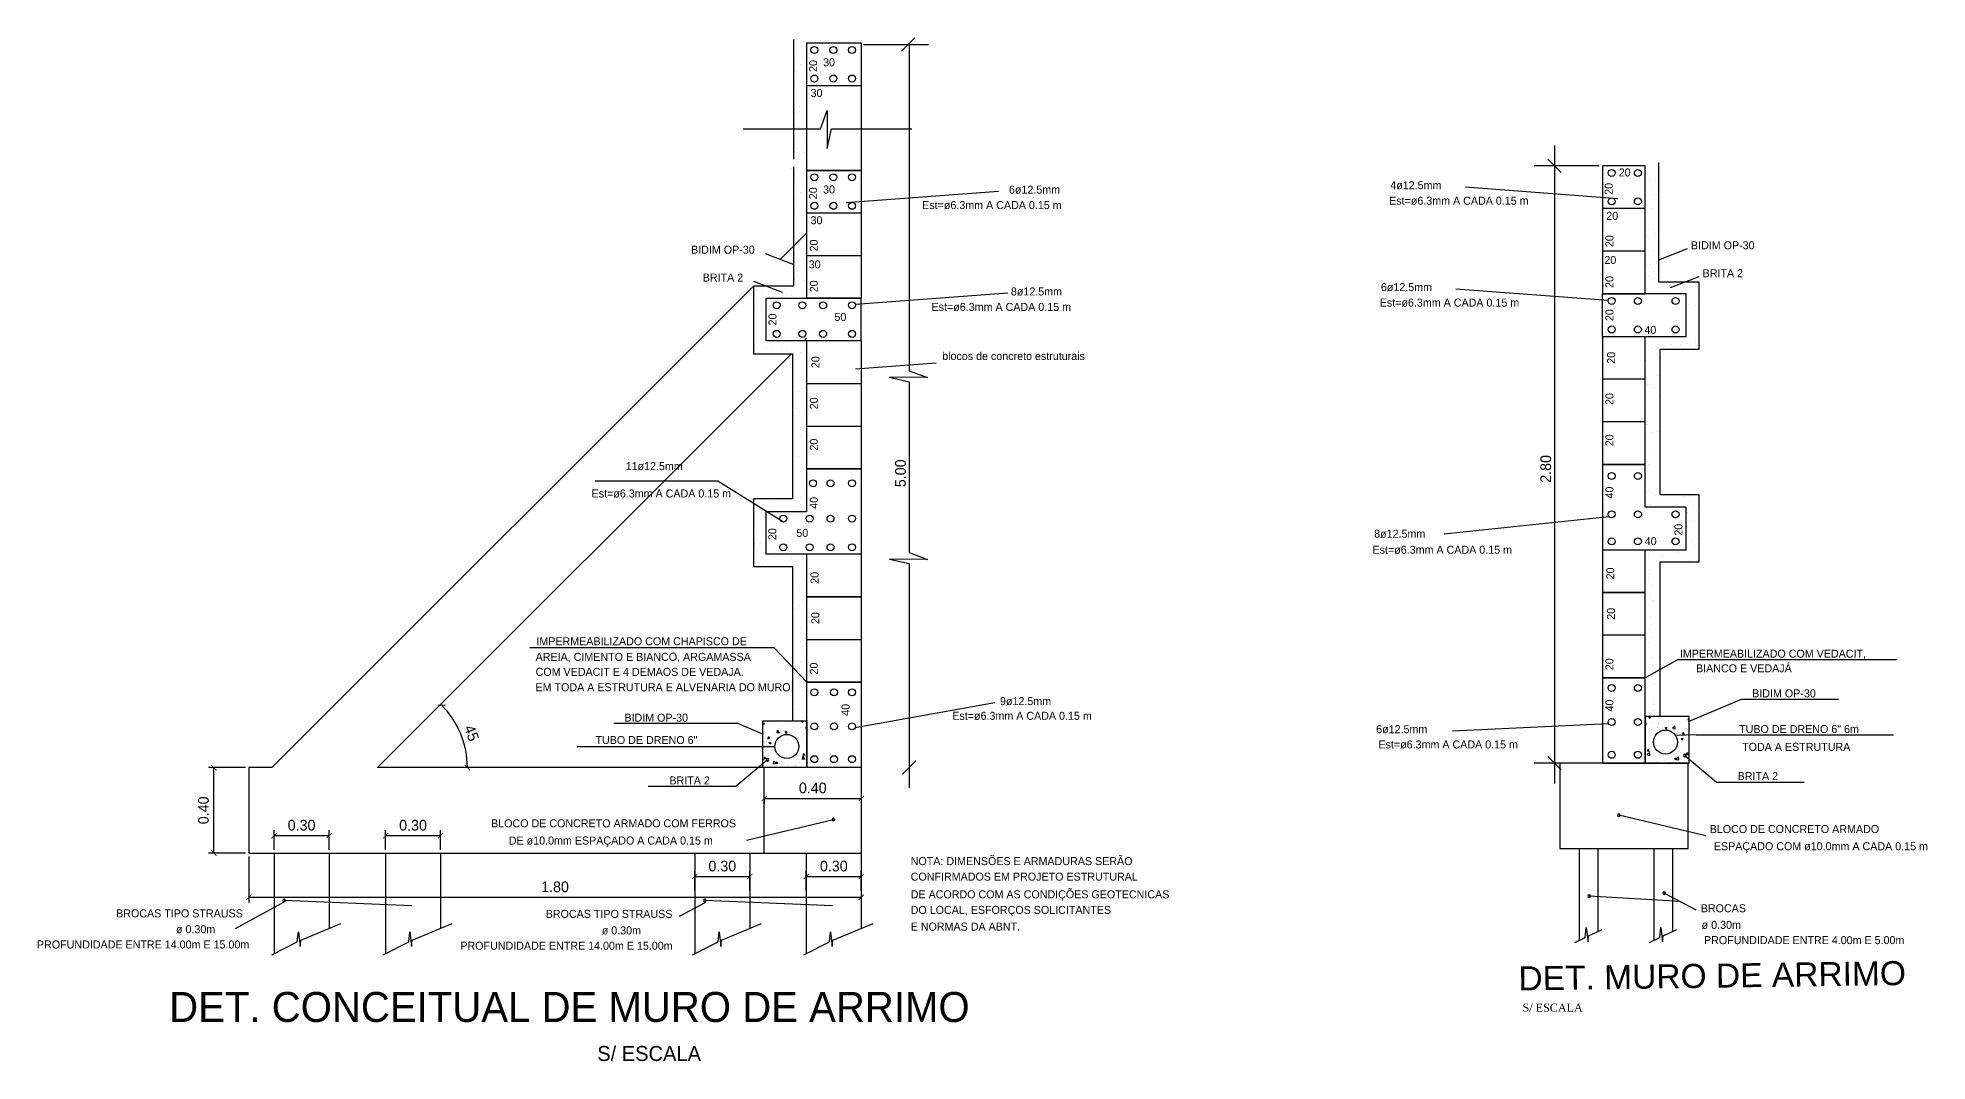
# Model space of a CAD drawing. Header units: millimetres. Extents: x 959.4 to 1001.9, y 250.8 to 295.2.
# Drawn here: x 966.49 to 1001.9, y 275.99 to 295.17 of the extents above; entities that cross this region are included whole.
import ezdxf

# ---------------------------------------------------------------- set-up
doc = ezdxf.new("R2010")
doc.units = ezdxf.units.MM
doc.header["$MEASUREMENT"] = 0
doc.header["$PDMODE"] = 2
doc.layers.add('cotas', color=1, linetype='Continuous')
doc.layers.add('textos', color=7, linetype='Continuous')
doc.styles.add('ROMANS', font='stylu.ttf')
doc.styles.add('SANSSERIFBOLDOBLIQUE', font='sasbo___.pfb')
doc.styles.get("Standard").update_dxf_attribs({"font": 'stylu.ttf'})
doc.styles.add('T', font='TIMES.TTF', dxfattribs={"height": 0.25})
doc.dimstyles.new('Copy of STANDARD', dxfattribs={"dimtxt": 0.2, "dimasz": 0.1, "dimexe": 0.1, "dimexo": 0.0625, "dimgap": 0.09, "dimtad": 1, "dimzin": 0, "dimdsep": 46, "dimtxsty": 'ROMANS', "dimblk": 'ARCHTICK', "dimcen": 0.09, "dimclrd": 256, "dimclre": 256, "dimclrt": 256, "dimadec": 0, "dimazin": 0, "dimtfac": 1, "dimtmove": 0, "dimatfit": 3, "dimldrblk": 'ARCHTICK', "dimfxl": 0, "dimtolj": 2, "dimtzin": 0, "dimlwd": -1, "dimlwe": -1, "dimarcsym": 0})

# ---------------------------------------------------------------- blocks, each defined once
blk = doc.blocks.new('_ARCHTICK')
at = {"color": 0, "linetype": 'ByBlock', "const_width": 0.15}
blk.add_lwpolyline([(-0.5, -0.5), (0.5, 0.5)], dxfattribs=at)
blk = doc.blocks.new('*D8')
at = {"layer": 'cotas'}
blk.add_arc((744.537, 203.417), 1.656, 360, 45, dxfattribs=at)
at = {"layer": 'Defpoints', "color": 0}
for p in [(751.545, 210.425), (745.971, 204.245), (744.537, 203.417), (744.537, 203.417), (751.483, 203.417)]:
    blk.add_point(p, dxfattribs=at)
at = {"layer": 'cotas', "xscale": 0.1, "yscale": 0.1, "zscale": 0.1}
for p, rotation in [((745.708, 204.588), 135.0000000000007), ((746.193, 203.417), 269.9999999999999)]:
    blk.add_blockref('_ARCHTICK', p, dxfattribs=dict(at, rotation=rotation))
at = {"layer": 'cotas', "insert": (746.271, 204.065), "char_height": 0.2, "attachment_point": 5, "rotation": 290.4969, "style": 'ROMANS'}
blk.add_mtext('\\A2;45', dxfattribs=at)
blk = doc.blocks.new('*D9')
at = {"layer": 'cotas'}
for p, q in [((742.096, 201.754), (742.096, 200.888)), ((753.574, 201.754), (753.574, 200.888)), ((742.096, 200.988), (753.574, 200.988))]:
    blk.add_line(p, q, dxfattribs=at)
at = {"layer": 'Defpoints', "color": 0}
for p in [(742.096, 201.817), (753.574, 201.817), (753.574, 200.988)]:
    blk.add_point(p, dxfattribs=at)
at = {"layer": 'cotas', "xscale": 0.1, "yscale": 0.1, "zscale": 0.1, "rotation": 180}
blk.add_blockref('_ARCHTICK', (742.096, 200.988), dxfattribs=at)
at = {"layer": 'cotas', "xscale": 0.1, "yscale": 0.1, "zscale": 0.1}
blk.add_blockref('_ARCHTICK', (753.574, 200.988), dxfattribs=at)
at = {"layer": 'cotas', "insert": (747.835, 201.182), "char_height": 0.2, "attachment_point": 5, "style": 'ROMANS'}
blk.add_mtext('\\A2;1.80', dxfattribs=at)
blk = doc.blocks.new('*D10')
at = {"layer": 'cotas'}
for p, q in [((742.033, 203.417), (741.341, 203.417)), ((741.441, 201.817), (741.441, 203.417)), ((742.033, 201.817), (741.341, 201.817))]:
    blk.add_line(p, q, dxfattribs=at)
at = {"layer": 'Defpoints', "color": 0}
for p in [(741.441, 203.417), (742.096, 203.417), (742.096, 201.817)]:
    blk.add_point(p, dxfattribs=at)
at = {"layer": 'cotas', "xscale": 0.1, "yscale": 0.1, "zscale": 0.1}
for p, rotation in [((741.441, 203.417), 90), ((741.441, 201.817), 270)]:
    blk.add_blockref('_ARCHTICK', p, dxfattribs=dict(at, rotation=rotation))
at = {"layer": 'cotas', "insert": (741.246, 202.617), "char_height": 0.2, "attachment_point": 5, "rotation": 90, "style": 'ROMANS'}
blk.add_mtext('\\A2;0.40', dxfattribs=at)
blk = doc.blocks.new('*D11')
at = {"layer": 'cotas'}
for p, q in [((751.757, 202.84), (753.574, 202.84)), ((751.757, 202.818), (751.757, 202.74)), ((753.574, 202.818), (753.574, 202.74))]:
    blk.add_line(p, q, dxfattribs=at)
at = {"layer": 'Defpoints', "color": 0}
for p in [(751.757, 202.881), (753.574, 202.881), (753.574, 202.84)]:
    blk.add_point(p, dxfattribs=at)
at = {"layer": 'cotas', "xscale": 0.1, "yscale": 0.1, "zscale": 0.1, "rotation": 180}
blk.add_blockref('_ARCHTICK', (751.757, 202.84), dxfattribs=at)
at = {"layer": 'cotas', "xscale": 0.1, "yscale": 0.1, "zscale": 0.1}
blk.add_blockref('_ARCHTICK', (753.574, 202.84), dxfattribs=at)
at = {"layer": 'cotas', "insert": (752.666, 203.035), "char_height": 0.2, "attachment_point": 5, "style": 'ROMANS'}
blk.add_mtext('\\A2;0.40', dxfattribs=at)
blk = doc.blocks.new('*D12')
at = {"layer": 'cotas'}
for p, q in [((742.57, 201.879), (742.57, 202.242)), ((743.599, 201.879), (743.599, 202.242)), ((742.57, 202.142), (743.599, 202.142))]:
    blk.add_line(p, q, dxfattribs=at)
at = {"layer": 'Defpoints', "color": 0}
for p in [(743.599, 202.142), (742.57, 201.817), (743.599, 201.817)]:
    blk.add_point(p, dxfattribs=at)
at = {"layer": 'cotas', "xscale": 0.1, "yscale": 0.1, "zscale": 0.1, "rotation": 180}
blk.add_blockref('_ARCHTICK', (742.57, 202.142), dxfattribs=at)
at = {"layer": 'cotas', "xscale": 0.1, "yscale": 0.1, "zscale": 0.1}
blk.add_blockref('_ARCHTICK', (743.599, 202.142), dxfattribs=at)
at = {"layer": 'cotas', "insert": (743.085, 202.337), "char_height": 0.2, "attachment_point": 5, "style": 'ROMANS'}
blk.add_mtext('\\A2;0.30', dxfattribs=at)
blk = doc.blocks.new('*D13')
at = {"layer": 'cotas'}
for p, q in [((744.66, 201.879), (744.66, 202.242)), ((745.688, 201.879), (745.688, 202.242)), ((744.66, 202.142), (745.688, 202.142))]:
    blk.add_line(p, q, dxfattribs=at)
at = {"layer": 'Defpoints', "color": 0}
for p in [(745.688, 202.142), (744.66, 201.817), (745.688, 201.817)]:
    blk.add_point(p, dxfattribs=at)
at = {"layer": 'cotas', "xscale": 0.1, "yscale": 0.1, "zscale": 0.1, "rotation": 180}
blk.add_blockref('_ARCHTICK', (744.66, 202.142), dxfattribs=at)
at = {"layer": 'cotas', "xscale": 0.1, "yscale": 0.1, "zscale": 0.1}
blk.add_blockref('_ARCHTICK', (745.688, 202.142), dxfattribs=at)
at = {"layer": 'cotas', "insert": (745.174, 202.337), "char_height": 0.2, "attachment_point": 5, "style": 'ROMANS'}
blk.add_mtext('\\A2;0.30', dxfattribs=at)
blk = doc.blocks.new('*D14')
at = {"layer": 'cotas'}
for p, q in [((750.456, 201.114), (750.456, 201.477)), ((750.456, 201.377), (751.485, 201.377)), ((751.485, 201.114), (751.485, 201.477))]:
    blk.add_line(p, q, dxfattribs=at)
at = {"layer": 'Defpoints', "color": 0}
for p in [(751.485, 201.377), (750.456, 201.052), (751.485, 201.052)]:
    blk.add_point(p, dxfattribs=at)
at = {"layer": 'cotas', "xscale": 0.1, "yscale": 0.1, "zscale": 0.1, "rotation": 180}
blk.add_blockref('_ARCHTICK', (750.456, 201.377), dxfattribs=at)
at = {"layer": 'cotas', "xscale": 0.1, "yscale": 0.1, "zscale": 0.1}
blk.add_blockref('_ARCHTICK', (751.485, 201.377), dxfattribs=at)
at = {"layer": 'cotas', "insert": (750.97, 201.571), "char_height": 0.2, "attachment_point": 5, "style": 'ROMANS'}
blk.add_mtext('\\A2;0.30', dxfattribs=at)
blk = doc.blocks.new('*D15')
at = {"layer": 'cotas'}
for p, q in [((752.545, 201.114), (752.545, 201.477)), ((752.545, 201.377), (753.574, 201.377)), ((753.574, 201.114), (753.574, 201.477))]:
    blk.add_line(p, q, dxfattribs=at)
at = {"layer": 'Defpoints', "color": 0}
for p in [(753.574, 201.377), (752.545, 201.052), (753.574, 201.052)]:
    blk.add_point(p, dxfattribs=at)
at = {"layer": 'cotas', "xscale": 0.1, "yscale": 0.1, "zscale": 0.1, "rotation": 180}
blk.add_blockref('_ARCHTICK', (752.545, 201.377), dxfattribs=at)
at = {"layer": 'cotas', "xscale": 0.1, "yscale": 0.1, "zscale": 0.1}
blk.add_blockref('_ARCHTICK', (753.574, 201.377), dxfattribs=at)
at = {"layer": 'cotas', "insert": (753.06, 201.571), "char_height": 0.2, "attachment_point": 5, "style": 'ROMANS'}
blk.add_mtext('\\A2;0.30', dxfattribs=at)
blk = doc.blocks.new('DETALHE CONCEITUAL DE MURO DE ARRIMO DE ATERRO')
at = {"color": 5}
for p, q in [((9.736, 16.08), (9.736, 13.838)), ((9.736, 13.694), (9.736, 11.452)), ((8.983, 11.452), (8.983, 10.187)), ((9.736, 11.452), (8.983, 11.452)), ((8.983, 10.187), (9.714, 10.187)), ((9.714, 10.187), (9.714, 7.469)), ((8.983, 7.469), (8.983, 6.198)), ((9.714, 7.469), (8.983, 7.469)), ((8.983, 6.198), (9.714, 6.198)), ((9.714, 6.198), (9.714, 3.309)), ((9.163, 3.309), (9.987, 3.309)), ((9.163, 2.429), (9.163, 3.309)), ((9.987, 3.309), (9.987, 2.429))]:
    blk.add_line(p, q, dxfattribs=at)
at = {"color": 2}
for p, q in [((9.987, 13.615), (9.987, 16.015)), ((9.987, 16.015), (11.003, 16.015)), ((11.003, 16.015), (11.003, 13.615)), ((9.987, 15.215), (11.003, 15.215)), ((9.987, 15.215), (11.003, 15.215)), ((9.987, 11.229), (9.987, 13.629)), ((9.987, 13.629), (11.003, 13.629)), ((11.003, 13.615), (9.987, 13.615)), ((11.003, 13.629), (11.003, 11.229)), ((9.987, 12.829), (11.003, 12.829)), ((9.987, 12.829), (11.003, 12.829)), ((9.987, 12.029), (11.003, 12.029)), ((9.221, 11.229), (11.003, 11.229)), ((9.221, 10.429), (9.221, 11.229)), ((11.003, 11.229), (9.987, 11.229)), ((11.003, 10.429), (11.003, 11.229)), ((9.987, 10.429), (9.221, 10.429)), ((9.987, 8.029), (9.987, 10.429)), ((11.003, 10.429), (11.003, 8.029)), ((9.987, 9.629), (11.003, 9.629)), ((9.987, 8.829), (11.003, 8.829)), ((11.003, 8.029), (9.987, 8.029)), ((9.987, 7.229), (9.987, 8.029)), ((11.003, 8.029), (11.003, 6.429)), ((9.221, 7.229), (9.987, 7.229)), ((9.221, 6.429), (9.221, 7.229)), ((11.003, 6.429), (9.221, 6.429)), ((9.987, 4.029), (9.987, 6.429)), ((11.003, 6.429), (11.003, 4.029)), ((9.987, 5.629), (11.003, 5.629)), ((9.987, 4.829), (11.003, 4.829)), ((9.987, 4.029), (11.003, 4.029)), ((9.987, 2.429), (9.987, 4.029)), ((11.003, 4.029), (9.987, 4.029)), ((11.003, 4.029), (11.003, 0.829)), ((0, 0.829), (0, -1.058)), ((1.029, 0.829), (1.029, -0.586)), ((2.089, 0.829), (2.089, -1.058)), ((3.118, 0.829), (3.118, -0.586)), ((7.886, 0.829), (7.886, -1.058)), ((8.914, 0.829), (8.914, -0.586)), ((9.975, 0.829), (9.975, -1.058)), ((11.003, 0.829), (11.003, -0.586))]:
    blk.add_line(p, q, dxfattribs=at)
at = {"color": 1}
for p, q in [((11.045, 15.986), (12.264, 15.986)), ((11.759, 15.861), (12.009, 16.111)), ((11.905, 15.986), (11.905, 9.87)), ((10.242, 14.406), (10.368, 14.749)), ((10.368, 14.749), (10.363, 14.033)), ((8.79, 14.406), (10.242, 14.406)), ((10.363, 14.033), (10.449, 14.406)), ((10.449, 14.406), (11.951, 14.406)), ((12.247, 9.744), (11.531, 9.749)), ((11.531, 9.749), (11.905, 9.663)), ((11.905, 9.87), (12.247, 9.744)), ((11.905, 9.663), (11.905, 6.461)), ((11.905, 6.461), (12.247, 6.334)), ((12.247, 6.334), (11.531, 6.34)), ((11.531, 6.34), (11.905, 6.254)), ((11.905, 6.254), (11.905, 2.049)), ((12.03, 2.554), (11.78, 2.304)), ((-0.041, 2.429), (-0.475, 2.429)), ((9.924, 2.429), (1.939, 2.429)), ((9.987, 2.429), (9.163, 2.429)), ((9.187, 0.829), (9.187, 2.429)), ((11.003, 2.429), (9.987, 2.429)), ((-0.475, 0.829), (11.003, 0.829))]:
    blk.add_line(p, q, dxfattribs=at)
for p, q in [((9.797, 15.757), (9.797, 15.757)), ((9.866, 15.605), (9.866, 15.605)), ((9.903, 15.743), (9.903, 15.743)), ((9.984, 15.646), (9.984, 15.646)), ((9.78, 15.484), (9.78, 15.484)), ((9.807, 15.484), (9.807, 15.484)), ((9.853, 15.214), (9.853, 15.214)), ((9.762, 14.704), (9.762, 14.704)), ((9.799, 14.738), (9.799, 14.738)), ((9.804, 14.704), (9.804, 14.704)), ((9.84, 14.822), (9.84, 14.822)), ((9.854, 14.723), (9.854, 14.723)), ((9.97, 14.682), (9.97, 14.682)), ((9.782, 14.181), (9.782, 14.181)), ((9.828, 14.431), (9.828, 14.431)), ((9.888, 14.167), (9.888, 14.167)), ((9.78, 13.982), (9.78, 13.982)), ((9.815, 14.039), (9.815, 14.039)), ((9.834, 13.901), (9.834, 13.901)), ((9.92, 13.956), (9.92, 13.956)), ((9.956, 14.144), (9.956, 14.144)), ((9.701, 13.665), (9.701, 13.665)), ((9.802, 13.647), (9.802, 13.647)), ((9.977, 13.629), (9.977, 13.629)), ((9.797, 13.371), (9.797, 13.371)), ((9.866, 13.219), (9.866, 13.219)), ((9.903, 13.357), (9.903, 13.357)), ((9.984, 13.26), (9.984, 13.26)), ((13.576, 13.232), (10.721, 13.019)), ((9.78, 13.098), (9.78, 13.098)), ((9.807, 13.098), (9.807, 13.098)), ((9.853, 12.828), (9.853, 12.828)), ((9.84, 12.436), (9.84, 12.436)), ((9.204, 12.07), (9.739, 11.863)), ((9.762, 12.318), (9.762, 12.318)), ((9.799, 12.353), (9.799, 12.353)), ((9.804, 12.318), (9.804, 12.318)), ((9.828, 12.045), (9.828, 12.045)), ((9.854, 12.337), (9.854, 12.337)), ((9.97, 12.296), (9.97, 12.296)), ((9.782, 11.795), (9.782, 11.795)), ((9.888, 11.781), (9.888, 11.781)), ((9.956, 11.758), (9.956, 11.758)), ((8.986, 11.547), (9.521, 11.34)), ((9.048, 11.366), (9.048, 11.366)), ((9.154, 11.352), (9.154, 11.352)), ((9.54, 11.377), (9.54, 11.377)), ((9.577, 11.411), (9.577, 11.411)), ((9.78, 11.596), (9.78, 11.596)), ((9.815, 11.653), (9.815, 11.653)), ((9.834, 11.516), (9.834, 11.516)), ((9.92, 11.57), (9.92, 11.57)), ((8.995, 11.078), (8.995, 11.078)), ((9.038, 11.008), (9.038, 11.008)), ((9.123, 11.063), (9.123, 11.063)), ((9.123, 10.995), (9.123, 10.995)), ((9.161, 11.029), (9.161, 11.029)), ((9.282, 11.259), (9.282, 11.259)), ((9.43, 11.315), (9.43, 11.315)), ((9.526, 11.319), (9.526, 11.319)), ((9.595, 11.294), (9.595, 11.294)), ((9.701, 11.28), (9.701, 11.28)), ((9.802, 11.262), (9.802, 11.262)), ((9.977, 11.243), (9.977, 11.243)), ((13.752, 11.322), (10.897, 11.109)), ((9.055, 10.312), (9.055, 10.312)), ((9.141, 10.273), (9.141, 10.273)), ((9.198, 10.302), (9.198, 10.302)), ((9.22, 10.291), (9.22, 10.291)), ((9.326, 10.277), (9.326, 10.277)), ((9.502, 10.288), (9.502, 10.288)), ((9.831, 10.3), (9.831, 10.3)), ((9.966, 10.291), (9.966, 10.291)), ((11.003, 10.429), (9.987, 10.429)), ((9.602, 10.24), (9.602, 10.24)), ((9.752, 10.095), (9.752, 10.095)), ((9.764, 10.087), (9.764, 10.087)), ((9.767, 10.219), (9.767, 10.219)), ((9.873, 10.205), (9.873, 10.205)), ((9.929, 10.257), (9.929, 10.257)), ((9.975, 9.988), (9.975, 9.988)), ((12.409, 10.012), (10.897, 9.899)), ((9.751, 9.696), (9.751, 9.696)), ((9.962, 9.667), (9.962, 9.667)), ((9.738, 9.304), (9.738, 9.304)), ((9.744, 9.349), (9.744, 9.349)), ((9.811, 9.479), (9.811, 9.479)), ((9.897, 9.534), (9.897, 9.534)), ((9.946, 9.535), (9.946, 9.535)), ((9.725, 8.913), (9.725, 8.913)), ((9.732, 9.025), (9.732, 9.025)), ((9.774, 9.165), (9.774, 9.165)), ((9.939, 9.144), (9.939, 9.144)), ((9.724, 8.593), (9.724, 8.593)), ((9.752, 8.642), (9.752, 8.642)), ((9.858, 8.628), (9.858, 8.628)), ((9.901, 8.755), (9.901, 8.755)), ((9.938, 8.789), (9.938, 8.789)), ((9.971, 8.773), (9.971, 8.773)), ((9.807, 8.264), (9.807, 8.264)), ((9.986, 8.311), (9.986, 8.311)), ((8.318, 7.797), (6.019, 7.797)), ((9.546, 7.031), (8.318, 7.797)), ((9.716, 7.848), (9.716, 7.848)), ((9.918, 8.033), (9.918, 8.033)), ((9.947, 8.091), (9.947, 8.091)), ((9.951, 7.952), (9.951, 7.952)), ((9.974, 7.919), (9.974, 7.919)), ((9.987, 8.029), (11.003, 8.029)), ((9.154, 7.444), (9.154, 7.444)), ((9.3, 7.466), (9.3, 7.466)), ((9.759, 7.589), (9.759, 7.589)), ((9.787, 7.443), (9.787, 7.443)), ((9.873, 7.497), (9.873, 7.497)), ((9.924, 7.567), (9.924, 7.567)), ((9.961, 7.528), (9.961, 7.528)), ((9.025, 7.16), (9.025, 7.16)), ((9.085, 7.27), (9.085, 7.27)), ((9.154, 7.344), (9.154, 7.344)), ((9.19, 7.138), (9.19, 7.138)), ((9.262, 7.432), (9.262, 7.432)), ((9.479, 7.246), (9.479, 7.246)), ((9.674, 7.346), (9.674, 7.346)), ((9.873, 7.254), (9.873, 7.254)), ((9.911, 7.288), (9.911, 7.288)), ((8.99, 6.935), (8.99, 6.935)), ((9.076, 6.99), (9.076, 6.99)), ((9.141, 6.952), (9.141, 6.952)), ((9.003, 6.636), (9.003, 6.636)), ((9.04, 6.49), (9.04, 6.49)), ((9.078, 6.525), (9.078, 6.525)), ((9.108, 6.623), (9.108, 6.623)), ((9.129, 6.561), (9.129, 6.561)), ((9.459, 6.425), (9.459, 6.425)), ((9.15, 6.229), (9.15, 6.229)), ((9.374, 6.373), (9.374, 6.373)), ((9.651, 6.312), (9.651, 6.312)), ((9.688, 6.346), (9.688, 6.346)), ((9.783, 6.227), (9.783, 6.227)), ((9.922, 6.353), (9.922, 6.353)), ((9.744, 6.013), (9.744, 6.013)), ((9.845, 5.752), (9.845, 5.752)), ((9.883, 5.786), (9.883, 5.786)), ((9.909, 5.991), (9.909, 5.991)), ((9.91, 5.962), (9.91, 5.962)), ((9.928, 5.915), (9.928, 5.915)), ((9.722, 5.49), (9.722, 5.49)), ((9.764, 5.406), (9.764, 5.406)), ((9.828, 5.476), (9.828, 5.476)), ((9.849, 5.461), (9.849, 5.461)), ((9.897, 5.57), (9.897, 5.57)), ((11.003, 5.629), (9.987, 5.629)), ((9.863, 5.03), (9.863, 5.03)), ((9.884, 5.179), (9.884, 5.179)), ((9.371, 4.674), (4.791, 4.672)), ((9.371, 4.674), (9.987, 4.029)), ((9.871, 4.787), (9.871, 4.787)), ((9.916, 4.938), (9.916, 4.938)), ((9.924, 4.7), (9.924, 4.7)), ((9.729, 4.436), (9.729, 4.436)), ((9.818, 4.25), (9.818, 4.25)), ((9.855, 4.285), (9.855, 4.285)), ((9.858, 4.395), (9.858, 4.395)), ((9.894, 4.415), (9.894, 4.415)), ((9.76, 4.191), (9.76, 4.191)), ((9.813, 3.899), (9.813, 3.899)), ((9.846, 4.004), (9.846, 4.004)), ((9.833, 3.612), (9.833, 3.612)), ((9.904, 3.879), (9.904, 3.879)), ((13.51, 3.646), (10.893, 3.174)), ((8.692, 3.255), (6.366, 3.255)), ((9.175, 3.051), (8.692, 3.255)), ((9.191, 3.255), (9.163, 3.265)), ((9.165, 3.237), (9.163, 3.242)), ((9.191, 3.253), (9.166, 3.236)), ((9.175, 3.21), (9.175, 3.21)), ((9.223, 3.27), (9.223, 3.27)), ((9.224, 3.254), (9.224, 3.254)), ((9.485, 3.218), (9.485, 3.218)), ((9.544, 3.228), (9.544, 3.228)), ((9.736, 3.203), (9.736, 3.203)), ((9.74, 3.37), (9.74, 3.37)), ((9.826, 3.424), (9.826, 3.424)), ((9.835, 3.528), (9.835, 3.528)), ((9.895, 3.278), (9.885, 3.308)), ((9.921, 3.296), (9.887, 3.309)), ((9.921, 3.294), (9.896, 3.277)), ((9.901, 3.361), (9.901, 3.361)), ((9.962, 3.286), (9.962, 3.286)), ((9.971, 3.163), (9.977, 3.211)), ((9.987, 3.204), (9.978, 3.214)), ((9.171, 2.911), (9.171, 2.911)), ((9.196, 2.907), (9.196, 2.907)), ((9.211, 3.082), (9.211, 3.082)), ((9.23, 3.086), (9.23, 3.086)), ((9.23, 3.085), (9.23, 3.085)), ((9.236, 2.916), (9.236, 2.916)), ((9.257, 2.964), (9.262, 2.996)), ((9.293, 2.983), (9.262, 2.98)), ((9.288, 2.983), (9.264, 3.012)), ((9.289, 2.869), (9.278, 2.899)), ((9.314, 2.887), (9.279, 2.9)), ((9.315, 2.885), (9.29, 2.868)), ((9.357, 3.07), (9.357, 3.07)), ((9.363, 2.886), (9.363, 2.886)), ((9.375, 3.025), (9.375, 3.025)), ((9.473, 3.081), (9.427, 3.074)), ((9.429, 3.079), (9.435, 3.127)), ((9.475, 3.088), (9.435, 3.129)), ((9.472, 3.159), (9.472, 3.159)), ((9.482, 3.093), (9.482, 3.093)), ((9.491, 3.049), (9.491, 3.049)), ((9.617, 3.091), (9.582, 3.105)), ((9.592, 3.073), (9.582, 3.104)), ((9.618, 3.089), (9.593, 3.072)), ((9.749, 3.18), (9.749, 3.18)), ((9.753, 3.105), (9.753, 3.105)), ((9.755, 3.011), (9.755, 3.011)), ((9.768, 3.109), (9.768, 3.109)), ((9.854, 2.847), (9.854, 2.847)), ((9.864, 3.186), (9.864, 3.186)), ((9.87, 3.002), (9.87, 3.002)), ((9.917, 3.048), (9.917, 3.048)), ((9.987, 3.161), (9.97, 3.158)), ((9.985, 3.028), (9.987, 3.037)), ((9.381, 2.817), (5.682, 2.817)), ((9.249, 2.578), (8.656, 2.078)), ((9.177, 2.567), (9.177, 2.567)), ((9.186, 2.582), (9.192, 2.614)), ((9.222, 2.6), (9.192, 2.598)), ((9.218, 2.601), (9.193, 2.63)), ((9.243, 2.747), (9.243, 2.747)), ((9.249, 2.578), (9.249, 2.578)), ((9.304, 2.711), (9.304, 2.711)), ((9.304, 2.496), (9.304, 2.496)), ((9.312, 2.824), (9.312, 2.824)), ((9.405, 2.502), (9.36, 2.495)), ((9.362, 2.5), (9.367, 2.548)), ((9.408, 2.509), (9.368, 2.55)), ((9.371, 2.745), (9.371, 2.745)), ((9.438, 2.518), (9.402, 2.532)), ((9.412, 2.5), (9.402, 2.531)), ((9.411, 2.564), (9.411, 2.564)), ((9.438, 2.516), (9.413, 2.499)), ((9.438, 2.511), (9.438, 2.511)), ((9.473, 2.516), (9.473, 2.516)), ((9.51, 2.542), (9.51, 2.542)), ((9.575, 2.507), (9.575, 2.507)), ((9.631, 2.485), (9.631, 2.485)), ((9.682, 2.576), (9.682, 2.576)), ((9.773, 2.504), (9.773, 2.504)), ((9.846, 2.519), (9.846, 2.519)), ((9.947, 2.586), (9.902, 2.579)), ((9.904, 2.584), (9.91, 2.632)), ((9.95, 2.593), (9.91, 2.635)), ((9.915, 2.646), (9.921, 2.678)), ((9.951, 2.664), (9.921, 2.662)), ((9.946, 2.665), (9.922, 2.694)), ((9.945, 2.627), (9.945, 2.627)), ((9.953, 2.587), (9.953, 2.587)), ((9.963, 2.643), (9.963, 2.643)), ((9.758, 2.469), (9.758, 2.469)), ((9.769, 2.465), (9.769, 2.465)), ((8.656, 2.078), (7.01, 2.078)), ((8.851, 1.071), (10.482, 1.454)), ((-0.724, -0.586), (0.201, -0.082)), ((2.58, -0.164), (0.186, -0.063)), ((7.601, -0.352), (8.089, -0.094)), ((10.465, -0.164), (8.071, -0.063)), ((0.434, -0.837), (0.455, -0.649)), ((0.455, -0.649), (0.486, -0.921)), ((0.498, -0.806), (1.25, -0.494)), ((2.523, -0.837), (2.544, -0.649)), ((2.544, -0.649), (2.575, -0.921)), ((2.587, -0.806), (3.339, -0.494)), ((8.32, -0.837), (8.341, -0.649)), ((8.341, -0.649), (8.372, -0.921)), ((8.383, -0.806), (9.135, -0.494)), ((10.409, -0.837), (10.43, -0.649)), ((10.43, -0.649), (10.461, -0.921)), ((10.473, -0.806), (11.225, -0.494)), ((-0.045, -1.081), (0.434, -0.837)), ((0.486, -0.921), (0.498, -0.806)), ((2.045, -1.081), (2.523, -0.837)), ((2.575, -0.921), (2.587, -0.806)), ((7.841, -1.081), (8.32, -0.837)), ((8.372, -0.921), (8.383, -0.806)), ((9.93, -1.081), (10.409, -0.837)), ((10.461, -0.921), (10.473, -0.806))]:
    blk.add_line(p, q)
at = {"color": 4}
for centre in [(10.127, 15.882), (10.482, 15.882), (10.833, 15.882), (10.127, 15.347), (10.482, 15.347), (10.833, 15.347), (10.127, 13.497), (10.482, 13.497), (10.833, 13.497), (10.127, 12.961), (10.482, 12.961), (10.833, 12.961), (9.42, 11.097), (9.901, 11.097), (10.29, 11.097), (10.833, 11.097), (9.42, 10.561), (9.901, 10.561), (10.29, 10.561), (10.833, 10.561), (10.102, 7.76), (10.428, 7.76), (10.833, 7.76), (9.546, 7.097), (10.039, 7.097), (10.428, 7.097), (10.833, 7.097), (9.546, 6.561), (10.039, 6.561), (10.428, 6.561), (10.833, 6.561), (10.127, 3.841), (10.494, 3.841), (10.833, 3.841), (10.127, 3.202), (10.494, 3.202), (10.833, 3.202), (10.127, 2.588), (10.494, 2.588), (10.833, 2.588)]:
    blk.add_circle(centre, 0.0654, dxfattribs=at)
at = {"color": 2}
blk.add_circle((9.61, 2.827), 0.225, dxfattribs=at)
for centre, start, end in [((9.249, 2.578), 0, 180), ((9.249, 2.578), 180, 0), ((10.482, 1.454), 0, 180), ((10.482, 1.454), 180, 0), ((0.186, -0.063), 0, 180), ((0.186, -0.063), 180, 0), ((8.071, -0.063), 0, 180), ((8.071, -0.063), 180, 0)]:
    blk.add_arc(centre, 0.025, start, end)
at = {"layer": 'cotas'}
for p, q in [((9.49, 11.96), (9.987, 12.457)), ((-0.041, 2.429), (8.983, 11.452)), ((9.939, 10.429), (9.987, 10.477)), ((1.939, 2.429), (9.697, 10.187)), ((-0.475, 2.429), (-0.475, 0.829))]:
    blk.add_line(p, q, dxfattribs=at)
for s, p in [('20', (10.176, 15.471)), ('20', (10.176, 13.085)), ('20', (10.19, 12.106)), ('20', (10.19, 11.34)), ('20', (9.416, 10.719)), ('20', (10.221, 9.918)), ('20', (10.19, 9.146)), ('20', (10.19, 8.373)), ('40', (10.19, 7.28)), ('20', (9.413, 6.695)), ('20', (10.204, 5.876)), ('20', (10.218, 5.121)), ('20', (10.19, 4.175)), ('40', (10.784, 3.401))]:
    blk.add_text(s, height=0.15, rotation=90).set_placement(p)
for s, p in [('30', (10.289, 15.577)), ('30', (10.055, 15.002)), ('30', (10.289, 13.192)), ('6ø12.5mm ', (13.773, 13.19)), ('30', (10.055, 12.616)), ('Est=ø6.3mm A CADA 0.15 m', (12.146, 12.9)), ('BIDIM OP-30', (7.815, 12.064)), ('BRITA 2', (8.033, 11.541)), ('30', (10.02, 11.788)), ('8ø12.5mm ', (13.809, 11.28)), ('Est=ø6.3mm A CADA 0.15 m', (12.322, 10.991)), ('50', (10.502, 10.803)), ('blocos de concreto estruturais', (12.521, 10.07)), ('11ø12.5mm ', (6.588, 8.006)), ('Est=ø6.3mm A CADA 0.15 m', (5.951, 7.494)), ('50', (9.788, 6.755)), ('IMPERMEABILIZADO COM CHAPISCO DE', (4.915, 4.723)), ('AREIA, CIMENTO E BIANCO, ARGAMASSA', (4.901, 4.431)), ('COM VEDACIT E 4 DEMAOS DE VEDAJA.', (4.901, 4.15)), ('EM TODA A ESTRUTURA E ALVENARIA DO MURO.', (4.899, 3.862)), ('9ø12.5mm ', (13.605, 3.601)), ('BIDIM OP-30 ', (6.565, 3.291)), ('Est=ø6.3mm A CADA 0.15 m', (12.711, 3.326)), ('TUBO DE DRENO 6"', (6.023, 2.872)), ('BRITA 2', (7.409, 2.114)), ('BLOCO DE CONCRETO ARMADO COM FERROS', (4.066, 1.31)), ('DE ø10.0mm ESPAÇADO A CADA 0.15 m', (4.399, 0.988)), ('NOTA: DIMENSÕES E ARMADURAS SERÃO', (11.931, 0.602)), ('CONFIRMADOS EM PROJETO ESTRUTURAL', (11.931, 0.311)), ('DE ACORDO COM AS CONDIÇÕES GEOTECNICAS', (11.931, -0.021)), ('BROCAS TIPO STRAUSS', (-2.961, -0.378)), ('BROCAS TIPO STRAUSS', (5.091, -0.387)), ('DO LOCAL, ESFORÇOS SOLICITANTES', (11.931, -0.313)), ('ø 0.30m', (-1.839, -0.674)), ('ø 0.30m', (6.141, -0.697)), ('E NORMAS DA ABNT.', (11.931, -0.625)), ('PROFUNDIDADE ENTRE 14.00m E 15.00m', (-4.445, -0.961)), ('PROFUNDIDADE ENTRE 14.00m E 15.00m', (3.49, -0.984))]:
    blk.add_text(s, height=0.15).set_placement(p)
at = {"color": 2}
blk.add_text('5.00', height=0.2, rotation=90, dxfattribs=at).set_placement((11.839, 7.687))
at = {"layer": 'textos'}
for s, height, p in [('DET. CONCEITUAL DE MURO DE ARRIMO', 0.5625, (-1.967, -2.338)), ('S/ ESCALA', 0.2812, (6.057, -3.07))]:
    blk.add_text(s, height=height, dxfattribs=at).set_placement(p)
at = {"layer": 'cotas'}
dim = blk.add_angular_dim_2l(base=(3.401, 3.257), line1=((8.912, 2.429), (1.967, 2.429)), line2=((1.967, 2.429), (8.975, 9.437)), text='45', dimstyle='Copy of STANDARD', override={"dimadec": 2}, dxfattribs=at)
dim.commit()
dim.dimension.update_dxf_attribs({"geometry": '*D8', "text_midpoint": (3.518, 3.009), "dimtype": 130, "insert": (-742.57, -200.988)})
dim = blk.add_linear_dim(base=(-1.129, 2.429), p1=(-0.475, 0.829), p2=(-0.475, 2.429), angle=90, text='0.40', dimstyle='Copy of STANDARD', dxfattribs=at)
dim.commit()
dim.dimension.update_dxf_attribs({"geometry": '*D10', "text_midpoint": (-1.324, 1.629), "insert": (-742.57, -200.988)})
for base, p1, p2, text, picture, middle in [((11.003, 1.852), (9.187, 1.893), (11.003, 1.893), '0.40', '*D11', (10.095, 2.047)), ((1.029, 1.154), (0, 0.829), (1.029, 0.829), '0.30', '*D12', (0.514, 1.349)), ((3.118, 1.154), (2.089, 0.829), (3.118, 0.829), '0.30', '*D13', (2.604, 1.349)), ((11.003, 0), (-0.475, 0.829), (11.003, 0.829), '1.80', '*D9', (5.264, 0.194)), ((8.914, 0.389), (7.886, 0.064), (8.914, 0.064), '0.30', '*D14', (8.4, 0.583)), ((11.003, 0.389), (9.975, 0.064), (11.003, 0.064), '0.30', '*D15', (10.489, 0.583))]:
    dim = blk.add_linear_dim(base=base, p1=p1, p2=p2, text=text, dimstyle='Copy of STANDARD', dxfattribs=at)
    dim.commit()
    dim.dimension.update_dxf_attribs({"geometry": picture, "text_midpoint": middle, "insert": (-742.57, -200.988)})

msp = doc.modelspace()

# ---------------------------------------------------------------- linework, layer by layer
at = {"color": 1}
for p, q in [((995.038, 292.649), (994.788, 292.899)), ((994.913, 293.154), (994.913, 281.194)), ((995.752, 292.774), (994.533, 292.774)), ((995.752, 281.574), (994.533, 281.574)), ((994.788, 281.699), (995.038, 281.449))]:
    msp.add_line(p, q, dxfattribs=at)
at = {"color": 2}
for p, q in [((996.615, 292.774), (995.815, 292.774)), ((995.815, 292.774), (995.815, 290.374)), ((996.615, 290.374), (996.615, 292.774)), ((996.615, 291.974), (995.815, 291.974)), ((996.615, 291.974), (995.815, 291.974)), ((996.615, 291.174), (995.815, 291.174)), ((995.815, 289.574), (995.815, 290.374)), ((997.38, 290.374), (995.815, 290.374)), ((995.815, 290.374), (996.615, 290.374)), ((997.38, 289.574), (997.38, 290.374)), ((995.815, 289.574), (995.815, 287.174)), ((996.615, 289.574), (997.38, 289.574)), ((996.615, 287.174), (996.615, 289.574)), ((996.615, 288.774), (995.815, 288.774)), ((996.615, 287.974), (995.815, 287.974)), ((995.815, 287.174), (995.815, 285.574)), ((995.815, 287.174), (996.615, 287.174)), ((996.615, 286.374), (996.615, 287.174)), ((997.38, 286.374), (996.615, 286.374)), ((997.38, 285.574), (997.38, 286.374)), ((995.815, 285.574), (997.38, 285.574)), ((995.815, 285.574), (995.815, 283.174)), ((996.615, 283.174), (996.615, 285.574)), ((996.615, 284.774), (995.815, 284.774)), ((996.615, 283.974), (995.815, 283.974)), ((995.815, 283.174), (996.615, 283.174)), ((996.615, 283.174), (995.815, 283.174)), ((995.815, 283.174), (995.815, 281.574)), ((996.615, 281.574), (996.615, 283.174)), ((995.815, 281.574), (996.615, 281.574)), ((995.378, 279.974), (995.378, 278.255)), ((995.724, 279.974), (995.724, 278.42)), ((996.777, 279.974), (996.777, 278.255)), ((997.122, 279.974), (997.122, 278.42))]:
    msp.add_line(p, q, dxfattribs=at)
for p, q in [((996.804, 292.516), (996.804, 292.516)), ((993.242, 292.377), (996.097, 292.163)), ((996.618, 292.405), (996.618, 292.405)), ((996.699, 292.502), (996.699, 292.502)), ((996.736, 292.364), (996.736, 292.364)), ((996.794, 292.243), (996.794, 292.243)), ((996.822, 292.243), (996.822, 292.243)), ((996.749, 291.973), (996.749, 291.973)), ((996.747, 291.482), (996.747, 291.482)), ((996.761, 291.581), (996.761, 291.581)), ((996.797, 291.463), (996.797, 291.463)), ((996.802, 291.497), (996.802, 291.497)), ((996.84, 291.463), (996.84, 291.463)), ((996.632, 291.441), (996.632, 291.441)), ((996.774, 291.19), (996.774, 291.19)), ((997.398, 291.215), (996.863, 291.008)), ((996.645, 290.903), (996.645, 290.903)), ((996.714, 290.926), (996.714, 290.926)), ((996.787, 290.798), (996.787, 290.798)), ((996.819, 290.94), (996.819, 290.94)), ((996.822, 290.741), (996.822, 290.741)), ((993.066, 290.467), (995.921, 290.254)), ((996.625, 290.388), (996.625, 290.388)), ((996.681, 290.715), (996.681, 290.715)), ((996.767, 290.66), (996.767, 290.66)), ((996.8, 290.407), (996.8, 290.407)), ((996.901, 290.424), (996.901, 290.424)), ((997.007, 290.438), (997.007, 290.438)), ((997.024, 290.556), (997.024, 290.556)), ((997.062, 290.521), (997.062, 290.521)), ((997.076, 290.464), (997.076, 290.464)), ((997.616, 290.692), (997.081, 290.485)), ((997.172, 290.46), (997.172, 290.46)), ((997.32, 290.404), (997.32, 290.404)), ((997.448, 290.496), (997.448, 290.496)), ((997.554, 290.51), (997.554, 290.51)), ((997.441, 290.174), (997.441, 290.174)), ((997.478, 290.207), (997.478, 290.207)), ((997.478, 290.14), (997.478, 290.14)), ((997.564, 290.153), (997.564, 290.153)), ((997.606, 290.223), (997.606, 290.223)), ((995.815, 289.574), (996.615, 289.574)), ((996.636, 289.436), (996.636, 289.436)), ((996.673, 289.402), (996.673, 289.402)), ((996.729, 289.349), (996.729, 289.349)), ((996.771, 289.445), (996.771, 289.445)), ((996.834, 289.363), (996.834, 289.363)), ((997, 289.385), (997, 289.385)), ((997.1, 289.433), (997.1, 289.433)), ((997.276, 289.421), (997.276, 289.421)), ((997.381, 289.435), (997.381, 289.435)), ((997.404, 289.446), (997.404, 289.446)), ((997.461, 289.418), (997.461, 289.418)), ((997.547, 289.457), (997.547, 289.457)), ((996.627, 289.133), (996.627, 289.133)), ((996.838, 289.232), (996.838, 289.232)), ((996.85, 289.24), (996.85, 289.24)), ((996.64, 288.812), (996.64, 288.812)), ((996.655, 288.68), (996.655, 288.68)), ((996.705, 288.679), (996.705, 288.679)), ((996.791, 288.624), (996.791, 288.624)), ((996.851, 288.84), (996.851, 288.84)), ((996.662, 288.288), (996.662, 288.288)), ((996.827, 288.31), (996.827, 288.31)), ((996.858, 288.494), (996.858, 288.494)), ((996.864, 288.449), (996.864, 288.449)), ((996.631, 287.917), (996.631, 287.917)), ((996.663, 287.934), (996.663, 287.934)), ((996.869, 288.17), (996.869, 288.17)), ((996.877, 288.057), (996.877, 288.057)), ((996.701, 287.9), (996.701, 287.9)), ((996.744, 287.773), (996.744, 287.773)), ((996.85, 287.787), (996.85, 287.787)), ((996.878, 287.738), (996.878, 287.738)), ((996.615, 287.456), (996.615, 287.456)), ((996.655, 287.235), (996.655, 287.235)), ((996.795, 287.409), (996.795, 287.409)), ((996.615, 287.174), (995.815, 287.174)), ((996.628, 287.064), (996.628, 287.064)), ((996.65, 287.096), (996.65, 287.096)), ((996.683, 287.178), (996.683, 287.178)), ((996.885, 286.993), (996.885, 286.993)), ((996.641, 286.672), (996.641, 286.672)), ((996.677, 286.712), (996.677, 286.712)), ((996.729, 286.642), (996.729, 286.642)), ((996.814, 286.588), (996.814, 286.588)), ((996.843, 286.734), (996.843, 286.734)), ((996.928, 286.491), (996.928, 286.491)), ((997.302, 286.611), (997.302, 286.611)), ((997.339, 286.577), (997.339, 286.577)), ((997.447, 286.589), (997.447, 286.589)), ((997.448, 286.489), (997.448, 286.489)), ((992.842, 285.878), (995.934, 286.201)), ((996.691, 286.433), (996.691, 286.433)), ((996.729, 286.398), (996.729, 286.398)), ((997.123, 286.391), (997.123, 286.391)), ((997.412, 286.283), (997.412, 286.283)), ((997.516, 286.415), (997.516, 286.415)), ((997.526, 286.134), (997.526, 286.134)), ((997.577, 286.304), (997.577, 286.304)), ((997.46, 286.097), (997.46, 286.097)), ((997.599, 285.781), (997.599, 285.781)), ((997.611, 286.08), (997.611, 286.08)), ((996.679, 285.498), (996.679, 285.498)), ((996.913, 285.491), (996.913, 285.491)), ((996.951, 285.457), (996.951, 285.457)), ((997.143, 285.57), (997.143, 285.57)), ((997.228, 285.518), (997.228, 285.518)), ((997.473, 285.706), (997.473, 285.706)), ((997.493, 285.767), (997.493, 285.767)), ((997.524, 285.669), (997.524, 285.669)), ((997.562, 285.635), (997.562, 285.635)), ((996.692, 285.136), (996.692, 285.136)), ((996.692, 285.106), (996.692, 285.106)), ((996.818, 285.372), (996.818, 285.372)), ((996.858, 285.158), (996.858, 285.158)), ((997.451, 285.373), (997.451, 285.373)), ((995.815, 284.774), (996.615, 284.774)), ((996.674, 285.06), (996.674, 285.06)), ((996.719, 284.931), (996.719, 284.931)), ((996.756, 284.897), (996.756, 284.897)), ((996.705, 284.715), (996.705, 284.715)), ((996.752, 284.606), (996.752, 284.606)), ((996.774, 284.62), (996.774, 284.62)), ((996.838, 284.551), (996.838, 284.551)), ((996.88, 284.634), (996.88, 284.634)), ((996.685, 284.083), (996.685, 284.083)), ((996.718, 284.323), (996.718, 284.323)), ((996.739, 284.175), (996.739, 284.175)), ((996.678, 283.845), (996.678, 283.845)), ((996.73, 283.932), (996.73, 283.932)), ((997.23, 283.522), (996.615, 283.174)), ((996.707, 283.559), (996.707, 283.559)), ((996.743, 283.54), (996.743, 283.54)), ((996.747, 283.429), (996.747, 283.429)), ((996.784, 283.395), (996.784, 283.395)), ((996.842, 283.336), (996.842, 283.336)), ((996.873, 283.581), (996.873, 283.581)), ((997.23, 283.522), (1001.322, 283.52)), ((996.698, 283.023), (996.698, 283.023)), ((996.756, 283.149), (996.756, 283.149)), ((996.789, 283.044), (996.789, 283.044)), ((996.767, 282.673), (996.767, 282.673)), ((996.769, 282.757), (996.769, 282.757)), ((997.426, 282.355), (998.418, 282.774)), ((998.418, 282.774), (1000.235, 282.774)), ((992.998, 282.183), (995.926, 282.319)), ((996.615, 282.348), (996.624, 282.358)), ((996.615, 282.306), (996.632, 282.303)), ((996.63, 282.308), (996.625, 282.356)), ((996.64, 282.431), (996.64, 282.431)), ((996.68, 282.439), (996.706, 282.422)), ((996.681, 282.44), (996.715, 282.453)), ((996.7, 282.506), (996.7, 282.506)), ((996.707, 282.423), (996.717, 282.453)), ((996.738, 282.331), (996.738, 282.331)), ((996.776, 282.569), (996.776, 282.569)), ((996.834, 282.253), (996.834, 282.253)), ((996.848, 282.25), (996.848, 282.25)), ((996.853, 282.325), (996.853, 282.325)), ((996.862, 282.515), (996.862, 282.515)), ((996.865, 282.347), (996.865, 282.347)), ((996.984, 282.236), (997.02, 282.249)), ((997.01, 282.218), (997.02, 282.249)), ((997.058, 282.373), (997.058, 282.373)), ((997.117, 282.363), (997.117, 282.363)), ((997.119, 282.238), (997.119, 282.238)), ((997.127, 282.233), (997.166, 282.274)), ((997.13, 282.304), (997.13, 282.304)), ((997.173, 282.223), (997.167, 282.272)), ((997.378, 282.399), (997.378, 282.399)), ((997.379, 282.415), (997.379, 282.415)), ((997.41, 282.398), (997.436, 282.381)), ((997.411, 282.4), (997.438, 282.41)), ((997.426, 282.355), (997.426, 282.355)), ((997.437, 282.382), (997.438, 282.387)), ((996.616, 282.173), (996.615, 282.182)), ((996.684, 282.193), (996.684, 282.193)), ((996.732, 282.147), (996.732, 282.147)), ((996.747, 281.991), (996.747, 281.991)), ((996.847, 282.156), (996.847, 282.156)), ((996.984, 282.234), (997.009, 282.217)), ((997.111, 282.194), (997.111, 282.194)), ((997.129, 282.226), (997.174, 282.219)), ((997.566, 282.105), (997.181, 282.094)), ((997.227, 282.17), (997.227, 282.17)), ((997.231, 281.89), (997.231, 281.89)), ((997.238, 282.031), (997.238, 282.031)), ((997.245, 282.214), (997.245, 282.214)), ((997.287, 282.031), (997.323, 282.045)), ((997.287, 282.029), (997.312, 282.012)), ((997.29, 281.968), (997.29, 281.968)), ((997.309, 282.127), (997.339, 282.125)), ((997.313, 282.013), (997.323, 282.044)), ((997.314, 282.128), (997.338, 282.157)), ((997.345, 282.109), (997.339, 282.141)), ((997.359, 281.892), (997.359, 281.892)), ((997.365, 282.061), (997.365, 282.061)), ((997.371, 282.23), (997.371, 282.23)), ((997.372, 282.231), (997.372, 282.231)), ((997.391, 282.227), (997.391, 282.227)), ((997.405, 282.052), (997.405, 282.052)), ((997.431, 282.056), (997.431, 282.056)), ((997.566, 282.105), (1001.266, 282.105)), ((996.638, 281.788), (996.638, 281.788)), ((996.648, 281.732), (996.648, 281.732)), ((996.651, 281.809), (996.681, 281.806)), ((996.652, 281.738), (996.691, 281.779)), ((996.654, 281.731), (996.699, 281.724)), ((996.655, 281.81), (996.68, 281.839)), ((996.657, 281.772), (996.657, 281.772)), ((996.687, 281.79), (996.681, 281.822)), ((996.698, 281.729), (996.692, 281.777)), ((996.755, 281.664), (996.755, 281.664)), ((996.828, 281.649), (996.828, 281.649)), ((996.832, 281.61), (996.832, 281.61)), ((996.844, 281.613), (996.844, 281.613)), ((996.919, 281.72), (996.919, 281.72)), ((996.971, 281.63), (996.971, 281.63)), ((997.027, 281.652), (997.027, 281.652)), ((997.092, 281.687), (997.092, 281.687)), ((997.129, 281.661), (997.129, 281.661)), ((997.163, 281.661), (997.188, 281.644)), ((997.164, 281.663), (997.199, 281.677)), ((997.164, 281.655), (997.164, 281.655)), ((997.189, 281.645), (997.2, 281.676)), ((997.191, 281.709), (997.191, 281.709)), ((997.194, 281.654), (997.234, 281.695)), ((997.196, 281.647), (997.242, 281.64)), ((997.24, 281.645), (997.234, 281.693)), ((997.297, 281.856), (997.297, 281.856)), ((997.298, 281.641), (997.298, 281.641)), ((997.353, 281.722), (997.946, 281.223)), ((997.353, 281.722), (997.353, 281.722)), ((997.379, 281.745), (997.41, 281.743)), ((997.384, 281.746), (997.409, 281.775)), ((997.416, 281.727), (997.41, 281.759)), ((997.425, 281.712), (997.425, 281.712)), ((997.946, 281.223), (999.591, 281.223)), ((997.751, 280.216), (996.119, 280.599)), ((997.267, 278.981), (995.564, 279.082)), ((997.565, 278.823), (996.969, 279.139)), ((995.489, 278.308), (995.509, 278.496)), ((995.509, 278.496), (995.541, 278.224)), ((995.552, 278.338), (995.809, 278.461)), ((996.887, 278.308), (996.908, 278.496)), ((996.908, 278.496), (996.939, 278.224)), ((996.951, 278.338), (997.208, 278.461)), ((995.295, 278.216), (995.489, 278.308)), ((995.541, 278.224), (995.552, 278.338)), ((996.694, 278.216), (996.887, 278.308)), ((996.939, 278.224), (996.951, 278.338))]:
    msp.add_line(p, q)
at = {"color": 5}
for p, q in [((996.865, 292.839), (996.865, 290.597)), ((996.865, 290.597), (997.619, 290.597)), ((997.619, 290.597), (997.619, 289.332)), ((997.619, 289.332), (996.887, 289.332)), ((996.887, 289.332), (996.887, 286.614)), ((996.887, 286.614), (997.619, 286.614)), ((997.619, 286.614), (997.619, 285.343)), ((997.619, 285.343), (996.887, 285.343)), ((996.887, 285.343), (996.887, 282.453)), ((997.438, 282.453), (996.615, 282.453)), ((996.615, 282.453), (996.615, 281.574)), ((997.438, 281.574), (997.438, 282.453)), ((996.615, 281.574), (997.438, 281.574))]:
    msp.add_line(p, q, dxfattribs=at)
at = {"color": 3}
for p, q in [((995.015, 281.574), (995.015, 279.974)), ((997.415, 281.574), (995.015, 281.574)), ((997.415, 279.974), (997.415, 281.574)), ((995.015, 279.974), (997.415, 279.974))]:
    msp.add_line(p, q, dxfattribs=at)
at = {"color": 4}
for centre in [(995.985, 292.641), (996.475, 292.641), (995.985, 292.106), (996.475, 292.106), (995.985, 290.241), (996.475, 290.241), (997.181, 290.241), (995.985, 289.706), (996.475, 289.706), (997.181, 289.706), (995.985, 286.959), (996.475, 286.959), (995.985, 286.241), (996.475, 286.241), (997.181, 286.241), (995.985, 285.733), (996.475, 285.733), (997.181, 285.733), (995.985, 282.986), (996.475, 282.986), (995.985, 282.346), (996.475, 282.346), (995.985, 281.733), (996.475, 281.733)]:
    msp.add_circle(centre, 0.0654, dxfattribs=at)
at = {"color": 2}
msp.add_circle((996.992, 281.972), 0.225, dxfattribs=at)
for centre, start, end in [((997.353, 281.722), 0, 180), ((997.353, 281.722), 180, 0), ((996.119, 280.599), 0, 180), ((996.119, 280.599), 180, 0), ((995.564, 279.082), 0, 180), ((995.564, 279.082), 180, 0), ((996.969, 279.139), 0, 180), ((996.969, 279.139), 180, 0)]:
    msp.add_arc(centre, 0.025, start, end)

# ---------------------------------------------------------------- block references
msp.add_blockref('DETALHE CONCEITUAL DE MURO DE ARRIMO DE ATERRO', (970.915, 279.063))

# ---------------------------------------------------------------- texts
for s, p in [('20', (996.117, 292.574)), ('Est=ø6.3mm A CADA 0.15 m', (991.813, 292.045)), ('4ø12.5mm ', (991.835, 292.335)), ('20', (995.883, 291.761)), ('BIDIM OP-30', (997.47, 291.209)), ('20', (995.848, 290.933)), ('BRITA 2', (997.688, 290.686)), ('6ø12.5mm ', (991.659, 290.425)), ('Est=ø6.3mm A CADA 0.15 m', (991.637, 290.135)), ('40', (996.598, 289.623)), ('8ø12.5mm ', (991.532, 285.802)), ('40', (996.604, 285.663)), ('Est=ø6.3mm A CADA 0.15 m', (991.502, 285.502)), ('IMPERMEABILIZADO COM VEDACIT,', (997.263, 283.554)), ('BIANCO E VEDAJÁ', (997.565, 283.279)), ('BIDIM OP-30 ', (998.617, 282.81)), ('6ø12.5mm ', (991.57, 282.138)), ('TUBO DE DRENO 6" 6m', (998.373, 282.141)), ('Est=ø6.3mm A CADA 0.15 m', (991.613, 281.852)), ('TODA A ESTRUTURA', (998.429, 281.807)), ('BRITA 2', (998.345, 281.259)), ('BLOCO DE CONCRETO ARMADO', (997.821, 280.266)), ('ESPAÇADO COM ø10.0mm A CADA 0.15 m', (997.899, 279.944)), ('BROCAS', (997.654, 278.781)), ('ø 0.30m', (997.671, 278.47)), ('PROFUNDIDADE ENTRE 4.00m E 5.00m', (997.714, 278.184))]:
    msp.add_text(s, height=0.15).set_placement(p)
for s, p in [('20', (996.004, 292.23)), ('20', (996.017, 291.25)), ('20', (996.017, 290.485)), ('20', (996.017, 289.864)), ('20', (996.049, 289.063)), ('20', (996.017, 288.291)), ('20', (996.017, 287.517)), ('40', (996.017, 286.537)), ('20', (997.31, 285.84)), ('20', (996.032, 285.021)), ('20', (996.046, 284.265)), ('20', (996.017, 283.319)), ('40', (996.017, 282.546))]:
    msp.add_text(s, height=0.15, rotation=90).set_placement(p)
msp.add_text('2.80', height=0.2, rotation=90, dxfattribs=at).set_placement((994.848, 286.832))
at = {"color": 4, "style": 'SANSSERIFBOLDOBLIQUE'}
msp.add_text('DET. MURO DE ARRIMO', height=0.45, rotation=0.812, dxfattribs=at).set_placement((994.24, 277.315))
at = {"color": 2, "style": 'T'}
msp.add_text('S/ ESCALA', height=0.15, dxfattribs=at).set_placement((994.314, 276.918))

doc.saveas('drawing.dxf')
